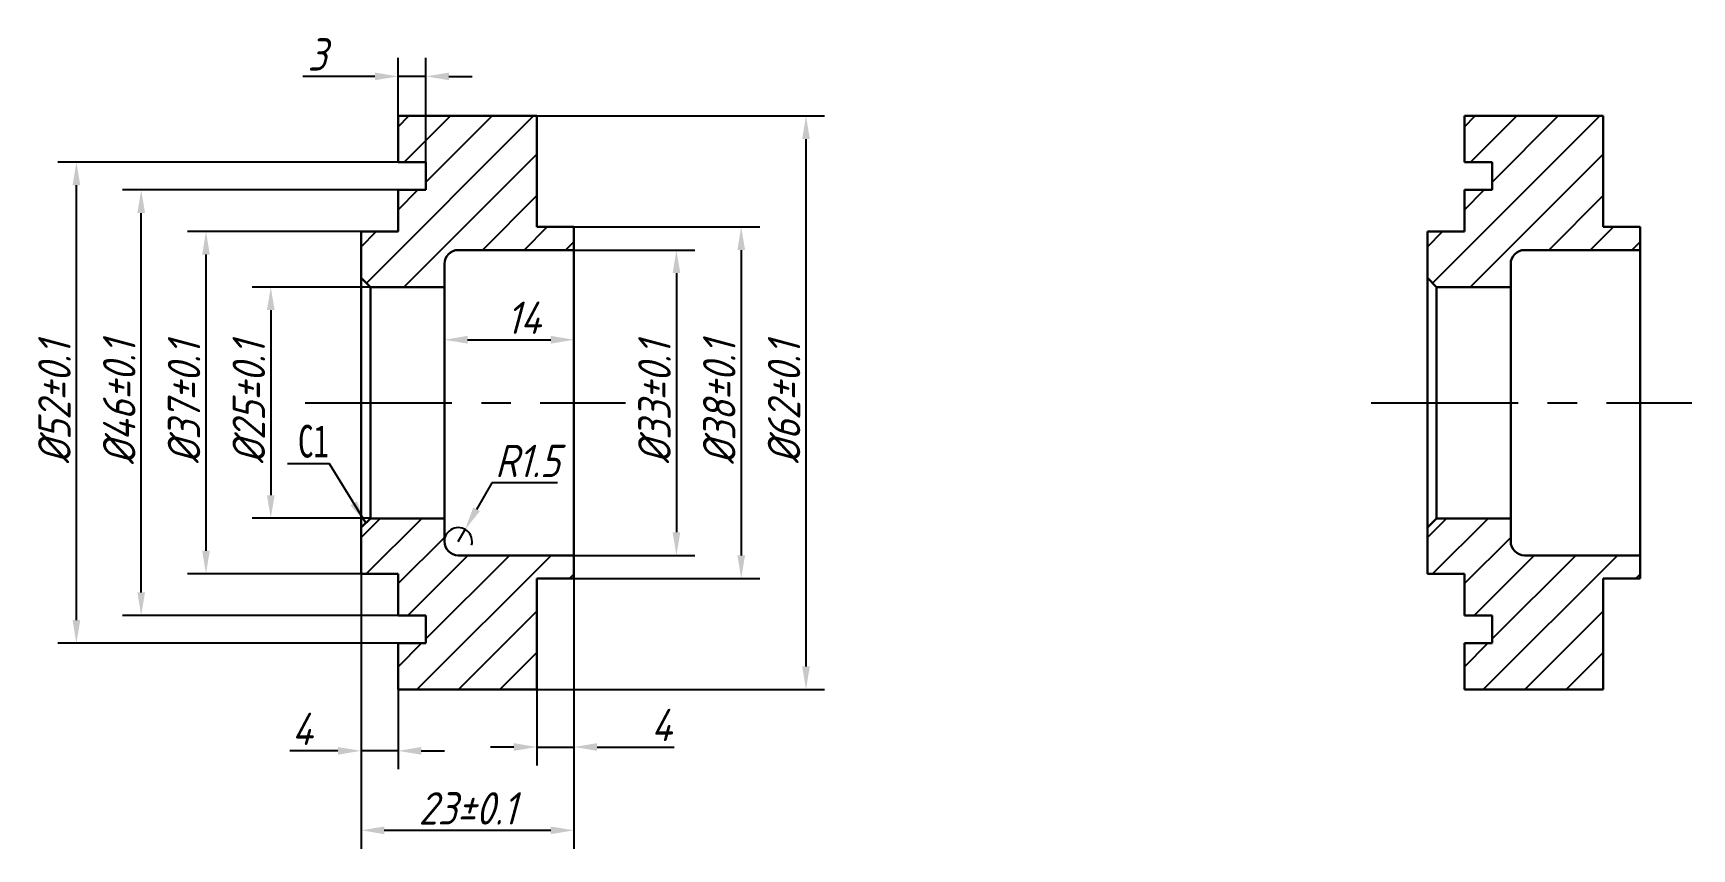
# Model space of a CAD drawing. Header units: millimetres. Extents: x 259 to 439, y 225 to 313.
import ezdxf

# ---------------------------------------------------------------- set-up
doc = ezdxf.new("R2010")
doc.units = ezdxf.units.MM
doc.linetypes.add('CENTER', pattern=[50.8, 31.75, -6.35, 6.35, -6.35])
doc.styles.add('GB3.5', font='gbeitc.shx', dxfattribs={"bigfont": 'gbcbig.shx'})
doc.styles.add('仿宋', font='', dxfattribs={"width": 0.7})
doc.styles.get('仿宋').set_extended_font_data('FangSong')
doc.dimstyles.new('正常标注', dxfattribs={"dimtxt": 3.5, "dimasz": 2.5, "dimexe": 2, "dimexo": 0, "dimtad": 1, "dimtoh": 1, "dimdec": 3, "dimdsep": 46, "dimtxsty": 'GB3.5', "dimcen": 2.5, "dimadec": 3, "dimazin": 2, "dimtfac": 1, "dimtdec": 3, "dimtmove": 0, "dimatfit": 3, "dimfxl": 0, "dimarcsym": 0})

# ---------------------------------------------------------------- blocks, each defined once
blk = doc.blocks.new('*D1')
at = {"color": 0, "lineweight": -2, "transparency": 16777216}
for p, q in [((313.76, 304.42), (344.83, 304.42)), ((342.83, 301.92), (342.83, 244.92)), ((313.76, 242.42), (344.83, 242.42))]:
    blk.add_line(p, q, dxfattribs=at)
at = {"color": 0, "transparency": 16777216}
for points in [[(342.42, 301.92), (343.25, 301.92), (342.83, 304.42)], [(342.42, 244.92), (343.25, 244.92), (342.83, 242.42)]]:
    blk.add_solid(points, dxfattribs=at)
at = {"layer": 'Defpoints', "color": 0, "transparency": 16777216}
for p in [(313.76, 304.42), (313.76, 242.42), (342.83, 242.42)]:
    blk.add_point(p, dxfattribs=at)
at = {"color": 0, "transparency": 16777216, "insert": (340.46, 273.42), "char_height": 3.5, "attachment_point": 5, "rotation": 90, "style": 'GB3.5'}
blk.add_mtext('%%C62%%P0.1', dxfattribs=at)
blk = doc.blocks.new('*D2')
at = {"color": 0, "lineweight": -2, "transparency": 16777216}
for p, q in [((317.76, 292.42), (337.83, 292.42)), ((335.83, 289.92), (335.83, 256.92)), ((317.76, 254.42), (337.83, 254.42))]:
    blk.add_line(p, q, dxfattribs=at)
at = {"color": 0, "transparency": 16777216}
for points in [[(335.42, 289.92), (336.25, 289.92), (335.83, 292.42)], [(335.42, 256.92), (336.25, 256.92), (335.83, 254.42)]]:
    blk.add_solid(points, dxfattribs=at)
at = {"layer": 'Defpoints', "color": 0, "transparency": 16777216}
for p in [(317.76, 292.42), (317.76, 254.42), (335.83, 254.42)]:
    blk.add_point(p, dxfattribs=at)
at = {"color": 0, "transparency": 16777216, "insert": (333.46, 273.42), "char_height": 3.5, "attachment_point": 5, "rotation": 90, "style": 'GB3.5'}
blk.add_mtext('%%C38%%P0.1', dxfattribs=at)
blk = doc.blocks.new('*D4')
at = {"color": 0, "lineweight": -2, "transparency": 16777216}
for p, q in [((295.76, 285.92), (283, 285.92)), ((285, 283.42), (285, 263.42)), ((295.76, 260.92), (283, 260.92))]:
    blk.add_line(p, q, dxfattribs=at)
at = {"color": 0, "transparency": 16777216}
for points in [[(284.59, 283.42), (285.42, 283.42), (285, 285.92)], [(284.59, 263.42), (285.42, 263.42), (285, 260.92)]]:
    blk.add_solid(points, dxfattribs=at)
at = {"layer": 'Defpoints', "color": 0, "transparency": 16777216}
for p in [(295.76, 285.92), (285, 260.92), (295.76, 260.92)]:
    blk.add_point(p, dxfattribs=at)
at = {"color": 0, "transparency": 16777216, "insert": (282.63, 273.42), "char_height": 3.5, "attachment_point": 5, "rotation": 90, "style": 'GB3.5'}
blk.add_mtext('%%C25%%P0.1', dxfattribs=at)
blk = doc.blocks.new('*D5')
at = {"color": 0, "lineweight": -2, "transparency": 16777216}
for p, q in [((294.76, 291.92), (276, 291.92)), ((278, 289.42), (278, 257.42)), ((294.76, 254.92), (276, 254.92))]:
    blk.add_line(p, q, dxfattribs=at)
at = {"color": 0, "transparency": 16777216}
for points in [[(277.59, 289.42), (278.42, 289.42), (278, 291.92)], [(277.59, 257.42), (278.42, 257.42), (278, 254.92)]]:
    blk.add_solid(points, dxfattribs=at)
at = {"layer": 'Defpoints', "color": 0, "transparency": 16777216}
for p in [(294.76, 291.92), (278, 254.92), (294.76, 254.92)]:
    blk.add_point(p, dxfattribs=at)
at = {"color": 0, "transparency": 16777216, "insert": (275.63, 273.42), "char_height": 3.5, "attachment_point": 5, "rotation": 90, "style": 'GB3.5'}
blk.add_mtext('%%C37%%P0.1', dxfattribs=at)
blk = doc.blocks.new('*D6')
at = {"color": 0, "lineweight": -2, "transparency": 16777216}
for p, q in [((298.76, 296.42), (269, 296.42)), ((271, 252.92), (271, 293.92)), ((298.76, 250.42), (269, 250.42))]:
    blk.add_line(p, q, dxfattribs=at)
at = {"color": 0, "transparency": 16777216}
for points in [[(270.59, 293.92), (271.42, 293.92), (271, 296.42)], [(270.59, 252.92), (271.42, 252.92), (271, 250.42)]]:
    blk.add_solid(points, dxfattribs=at)
at = {"layer": 'Defpoints', "color": 0, "transparency": 16777216}
for p in [(271, 296.42), (298.76, 296.42), (298.76, 250.42)]:
    blk.add_point(p, dxfattribs=at)
at = {"color": 0, "transparency": 16777216, "insert": (268.63, 273.42), "char_height": 3.5, "attachment_point": 5, "rotation": 90, "style": 'GB3.5'}
blk.add_mtext('%%C46%%P0.1', dxfattribs=at)
blk = doc.blocks.new('*D7')
at = {"color": 0, "lineweight": -2, "transparency": 16777216}
for p, q in [((298.76, 299.42), (262, 299.42)), ((264, 249.92), (264, 296.92)), ((298.76, 247.42), (262, 247.42))]:
    blk.add_line(p, q, dxfattribs=at)
at = {"color": 0, "transparency": 16777216}
for points in [[(263.59, 296.92), (264.42, 296.92), (264, 299.42)], [(263.59, 249.92), (264.42, 249.92), (264, 247.42)]]:
    blk.add_solid(points, dxfattribs=at)
at = {"layer": 'Defpoints', "color": 0, "transparency": 16777216}
for p in [(264, 299.42), (298.76, 299.42), (298.76, 247.42)]:
    blk.add_point(p, dxfattribs=at)
at = {"color": 0, "transparency": 16777216, "insert": (261.63, 273.42), "char_height": 3.5, "attachment_point": 5, "rotation": 90, "style": 'GB3.5'}
blk.add_mtext('%%C52%%P0.1', dxfattribs=at)
blk = doc.blocks.new('*D8')
at = {"color": 0, "lineweight": -2, "transparency": 16777216}
for p, q in [((294.76, 254.92), (294.76, 225.2)), ((317.76, 254.42), (317.76, 225.2)), ((297.26, 227.2), (315.26, 227.2))]:
    blk.add_line(p, q, dxfattribs=at)
at = {"color": 0, "transparency": 16777216}
for points in [[(297.26, 227.61), (297.26, 226.78), (294.76, 227.2)], [(315.26, 227.61), (315.26, 226.78), (317.76, 227.2)]]:
    blk.add_solid(points, dxfattribs=at)
at = {"layer": 'Defpoints', "color": 0, "transparency": 16777216}
for p in [(294.76, 254.92), (317.76, 254.42), (317.76, 227.2)]:
    blk.add_point(p, dxfattribs=at)
at = {"color": 0, "transparency": 16777216, "insert": (306.26, 229.57), "char_height": 3.5, "attachment_point": 5, "style": 'GB3.5'}
blk.add_mtext('23%%P0.1', dxfattribs=at)
blk = doc.blocks.new('*D9')
at = {"color": 0, "lineweight": -2, "transparency": 16777216}
for p, q in [((317.76, 254.42), (317.76, 234.2)), ((313.76, 242.42), (313.76, 234.2)), ((311.26, 236.2), (308.76, 236.2)), ((313.76, 236.2), (317.76, 236.2)), ((320.26, 236.2), (328.58, 236.2))]:
    blk.add_line(p, q, dxfattribs=at)
at = {"color": 0, "transparency": 16777216}
for points in [[(311.26, 236.62), (311.26, 235.79), (313.76, 236.2)], [(320.26, 236.62), (320.26, 235.79), (317.76, 236.2)]]:
    blk.add_solid(points, dxfattribs=at)
at = {"layer": 'Defpoints', "color": 0, "transparency": 16777216}
for p in [(317.76, 254.42), (313.76, 242.42), (313.76, 236.2)]:
    blk.add_point(p, dxfattribs=at)
at = {"color": 0, "transparency": 16777216, "insert": (327.22, 238.58), "char_height": 3.5, "attachment_point": 5, "style": 'GB3.5'}
blk.add_mtext('4', dxfattribs=at)
blk = doc.blocks.new('*D10')
at = {"color": 0, "lineweight": -2, "transparency": 16777216}
for p, q in [((294.76, 254.92), (294.76, 233.79)), ((298.76, 242.42), (298.76, 233.79)), ((292.26, 235.79), (287.05, 235.79)), ((298.76, 235.79), (294.76, 235.79)), ((301.26, 235.79), (303.76, 235.79))]:
    blk.add_line(p, q, dxfattribs=at)
at = {"color": 0, "transparency": 16777216}
for points in [[(292.26, 236.2), (292.26, 235.37), (294.76, 235.79)], [(301.26, 236.2), (301.26, 235.37), (298.76, 235.79)]]:
    blk.add_solid(points, dxfattribs=at)
at = {"layer": 'Defpoints', "color": 0, "transparency": 16777216}
for p in [(294.76, 254.92), (298.76, 242.42), (298.76, 235.79)]:
    blk.add_point(p, dxfattribs=at)
at = {"color": 0, "transparency": 16777216, "insert": (288.41, 238.16), "char_height": 3.5, "attachment_point": 5, "style": 'GB3.5'}
blk.add_mtext('4', dxfattribs=at)
blk = doc.blocks.new('*D11')
at = {"color": 0, "lineweight": -2, "transparency": 16777216}
for p, q in [((298.76, 299.42), (298.76, 310.69)), ((301.76, 299.42), (301.76, 310.69)), ((296.26, 308.69), (288.47, 308.69)), ((301.76, 308.69), (298.76, 308.69)), ((304.26, 308.69), (306.76, 308.69))]:
    blk.add_line(p, q, dxfattribs=at)
at = {"color": 0, "transparency": 16777216}
for points in [[(296.26, 309.1), (296.26, 308.27), (298.76, 308.69)], [(304.26, 309.1), (304.26, 308.27), (301.76, 308.69)]]:
    blk.add_solid(points, dxfattribs=at)
at = {"layer": 'Defpoints', "color": 0, "transparency": 16777216}
for p in [(301.76, 308.69), (298.76, 299.42), (301.76, 299.42)]:
    blk.add_point(p, dxfattribs=at)
at = {"color": 0, "transparency": 16777216, "insert": (290.01, 311.06), "char_height": 3.5, "attachment_point": 5, "style": 'GB3.5'}
blk.add_mtext('3', dxfattribs=at)
blk = doc.blocks.new('*D12')
at = {"color": 0, "lineweight": -2, "transparency": 16777216}
for p, q in [((317.76, 289.92), (317.76, 278.22)), ((303.76, 285.92), (303.76, 278.22)), ((306.26, 280.22), (315.26, 280.22))]:
    blk.add_line(p, q, dxfattribs=at)
at = {"color": 0, "transparency": 16777216}
for points in [[(306.26, 280.64), (306.26, 279.8), (303.76, 280.22)], [(315.26, 280.64), (315.26, 279.8), (317.76, 280.22)]]:
    blk.add_solid(points, dxfattribs=at)
at = {"layer": 'Defpoints', "color": 0, "transparency": 16777216}
for p in [(317.76, 289.92), (303.76, 285.92), (317.76, 280.22)]:
    blk.add_point(p, dxfattribs=at)
at = {"color": 0, "transparency": 16777216, "insert": (312.33, 282.6), "char_height": 3.5, "attachment_point": 5, "style": 'GB3.5'}
blk.add_mtext('14', dxfattribs=at)
blk = doc.blocks.new('*D13')
at = {"color": 0, "lineweight": -2, "transparency": 16777216}
for p, q in [((308.87, 264.75), (307.24, 261.89)), ((315.98, 264.75), (308.87, 264.75)), ((305.26, 258.42), (306, 259.72))]:
    blk.add_line(p, q, dxfattribs=at)
blk.add_arc((305.26, 258.42), 1.5, 343.9469, 180, dxfattribs=at)
at = {"color": 0, "transparency": 16777216}
blk.add_solid([(306.88, 262.1), (307.6, 261.69), (306, 259.72)], dxfattribs=at)
at = {"layer": 'Defpoints', "color": 0, "transparency": 16777216}
for p in [(305.26, 258.42), (306, 259.72)]:
    blk.add_point(p, dxfattribs=at)
at = {"color": 0, "transparency": 16777216, "insert": (312.74, 267.12), "char_height": 3.5, "attachment_point": 5, "style": 'GB3.5'}
blk.add_mtext('R1.5', dxfattribs=at)
blk = doc.blocks.new('*D14')
at = {"color": 0, "lineweight": -2, "transparency": 16777216}
for p, q in [((317.76, 289.92), (330.83, 289.92)), ((328.83, 287.42), (328.83, 259.42)), ((317.76, 256.92), (330.83, 256.92))]:
    blk.add_line(p, q, dxfattribs=at)
at = {"color": 0, "transparency": 16777216}
for points in [[(328.42, 287.42), (329.25, 287.42), (328.83, 289.92)], [(328.42, 259.42), (329.25, 259.42), (328.83, 256.92)]]:
    blk.add_solid(points, dxfattribs=at)
at = {"layer": 'Defpoints', "color": 0, "transparency": 16777216}
for p in [(317.76, 289.92), (317.76, 256.92), (328.83, 256.92)]:
    blk.add_point(p, dxfattribs=at)
at = {"color": 0, "transparency": 16777216, "insert": (326.46, 273.42), "char_height": 3.5, "attachment_point": 5, "rotation": 90, "style": 'GB3.5'}
blk.add_mtext('%%C33%%P0.1', dxfattribs=at)

msp = doc.modelspace()

# ---------------------------------------------------------------- hatches: boundary and pattern name
h = msp.add_hatch()
h.set_pattern_fill('ANSI31', color=2)
h.paths.add_polyline_path([(313.7622, 304.4169), (298.7622, 304.4169), (298.7622, 299.4169), (301.7622, 299.4169), (301.7622, 296.4169), (298.7622, 296.4169), (298.7622, 291.9169), (294.7622, 291.9169), (294.7622, 286.9169), (295.7622, 285.9169), (303.7622, 285.9169), (303.7622, 288.4169, -0.41421356), (305.2622, 289.9169), (317.7622, 289.9169), (317.7622, 292.4169), (313.7622, 292.4169)])
h.paths.add_polyline_path([(313.7622, 254.4169), (317.7622, 254.4169), (317.7622, 256.9169), (305.2622, 256.9169, -0.41421356), (303.7622, 258.4169), (303.7622, 260.9169), (295.7622, 260.9169), (294.7622, 259.9169), (294.7622, 254.9169), (298.7622, 254.9169), (298.7622, 250.4169), (301.7622, 250.4169), (301.7622, 247.4169), (298.7622, 247.4169), (298.7622, 242.4169), (313.7622, 242.4169)])
h = msp.add_hatch()
h.set_pattern_fill('ANSI31', color=2)
h.set_pattern_definition([(45, (115.2084, 0), (-2.245064, 2.245064), [])])
h.paths.add_polyline_path([(416.9706, 296.4169), (413.9706, 296.4169), (413.9706, 291.9169), (409.9706, 291.9169), (409.9706, 286.9169), (410.9706, 285.9169), (418.9706, 285.9169), (418.9706, 288.4169, -0.41421356), (420.4706, 289.9169), (432.9706, 289.9169), (432.9706, 292.4169), (428.9706, 292.4169), (428.9706, 304.4169), (413.9706, 304.4169), (413.9706, 299.4169), (416.9706, 299.4169)])
h.paths.add_polyline_path([(416.9706, 250.4169), (416.9706, 247.4169), (413.9706, 247.4169), (413.9706, 242.4169), (428.9706, 242.4169), (428.9706, 254.4169), (432.9706, 254.4169), (432.9706, 256.9169), (420.4706, 256.9169, -0.41421356), (418.9706, 258.4169), (418.9706, 260.9169), (410.9706, 260.9169), (409.9706, 259.9169), (409.9706, 254.9169), (413.9706, 254.9169), (413.9706, 250.4169)])

# ---------------------------------------------------------------- linework, layer by layer
at = {"color": 7, "lineweight": 30}
for p, q in [((298.7622, 304.4169), (313.7622, 304.4169)), ((298.7622, 299.4169), (298.7622, 304.4169)), ((313.7622, 304.4169), (313.7622, 292.4169)), ((413.9706, 304.4169), (428.9706, 304.4169)), ((413.9706, 299.4169), (413.9706, 304.4169)), ((428.9706, 304.4169), (428.9706, 292.4169)), ((298.7622, 299.4169), (301.7622, 299.4169)), ((301.7622, 296.4169), (301.7622, 299.4169)), ((413.9706, 299.4169), (416.9706, 299.4169)), ((416.9706, 296.4169), (416.9706, 299.4169)), ((298.7622, 291.9169), (298.7622, 296.4169)), ((298.7622, 296.4169), (301.7622, 296.4169)), ((413.9706, 296.4169), (416.9706, 296.4169)), ((413.9706, 291.9169), (413.9706, 296.4169)), ((313.7622, 292.4169), (317.7622, 292.4169)), ((317.7622, 292.4169), (317.7622, 289.9169)), ((428.9706, 292.4169), (432.9706, 292.4169)), ((432.9706, 292.4169), (432.9706, 289.9169)), ((294.7622, 286.9169), (294.7622, 291.9169)), ((294.7622, 291.9169), (298.7622, 291.9169)), ((409.9706, 286.9169), (409.9706, 291.9169)), ((409.9706, 291.9169), (413.9706, 291.9169)), ((317.7622, 289.9169), (305.2622, 289.9169)), ((317.7622, 256.9169), (317.7622, 289.9169)), ((432.9706, 289.9169), (420.4706, 289.9169)), ((432.9706, 256.9169), (432.9706, 289.9169)), ((295.7622, 285.9169), (294.7622, 286.9169)), ((294.7622, 286.9169), (294.7622, 259.9169)), ((303.7622, 288.4169), (303.7622, 285.9169)), ((410.9706, 285.9169), (409.9706, 286.9169)), ((409.9706, 286.9169), (409.9706, 259.9169)), ((418.9706, 288.4169), (418.9706, 285.9169)), ((303.7622, 285.9169), (295.7622, 285.9169)), ((295.7622, 285.9169), (295.7622, 260.9169)), ((303.7622, 260.9169), (303.7622, 285.9169)), ((418.9706, 285.9169), (410.9706, 285.9169)), ((410.9706, 285.9169), (410.9706, 260.9169)), ((418.9706, 260.9169), (418.9706, 285.9169)), ((295.7622, 260.9169), (294.7622, 259.9169)), ((294.7622, 259.9169), (294.7622, 254.9169)), ((303.7622, 260.9169), (295.7622, 260.9169)), ((303.7622, 258.4169), (303.7622, 260.9169)), ((410.9706, 260.9169), (409.9706, 259.9169)), ((409.9706, 259.9169), (409.9706, 254.9169)), ((418.9706, 260.9169), (410.9706, 260.9169)), ((418.9706, 258.4169), (418.9706, 260.9169)), ((317.7622, 256.9169), (305.2622, 256.9169)), ((317.7622, 254.4169), (317.7622, 256.9169)), ((432.9706, 256.9169), (420.4706, 256.9169)), ((432.9706, 254.4169), (432.9706, 256.9169)), ((294.7622, 254.9169), (298.7622, 254.9169)), ((298.7622, 254.9169), (298.7622, 250.4169)), ((409.9706, 254.9169), (413.9706, 254.9169)), ((413.9706, 254.9169), (413.9706, 250.4169)), ((313.7622, 242.4169), (313.7622, 254.4169)), ((313.7622, 254.4169), (317.7622, 254.4169)), ((428.9706, 242.4169), (428.9706, 254.4169)), ((428.9706, 254.4169), (432.9706, 254.4169)), ((298.7622, 250.4169), (301.7622, 250.4169)), ((301.7622, 250.4169), (301.7622, 247.4169)), ((413.9706, 250.4169), (416.9706, 250.4169)), ((416.9706, 250.4169), (416.9706, 247.4169)), ((298.7622, 247.4169), (301.7622, 247.4169)), ((298.7622, 247.4169), (298.7622, 242.4169)), ((413.9706, 247.4169), (416.9706, 247.4169)), ((413.9706, 247.4169), (413.9706, 242.4169)), ((298.7622, 242.4169), (313.7622, 242.4169)), ((413.9706, 242.4169), (428.9706, 242.4169))]:
    msp.add_line(p, q, dxfattribs=at)
at = {"color": 1, "linetype": 'CENTER', "ltscale": 0.5}
for p, q in [((288.7052, 273.4169), (323.3339, 273.4169)), ((403.9137, 273.4169), (438.5423, 273.4169))]:
    msp.add_line(p, q, dxfattribs=at)
at = {"color": 7, "lineweight": 30}
for centre, start, end in [((305.2622, 288.4169), 90, 180), ((420.4706, 288.4169), 90, 180), ((305.2622, 258.4169), 180, 270), ((420.4706, 258.4169), 180, 270)]:
    msp.add_arc(centre, 1.5, start, end, dxfattribs=at)

# ---------------------------------------------------------------- texts
at = {"color": 3, "insert": (287.9513, 271.0058), "char_height": 3.5, "attachment_point": 1, "style": '仿宋'}
msp.add_mtext_dynamic_manual_height_columns('C1', width=5.096905, gutter_width=12.5, heights=[0], dxfattribs=at)

# ---------------------------------------------------------------- dimensions: what is measured, and where the dimension line sits
at = {"color": 3}
for base, p1, p2, picture, middle in [((301.7622, 308.6881), (298.7622, 299.4169), (301.7622, 299.4169), '*D11', (290.007, 308.6881)), ((317.7622, 280.2207), (303.7622, 285.9169), (317.7622, 289.9169), '*D12', (312.3295, 280.2207)), ((298.7622, 235.7864), (294.7622, 254.9169), (298.7622, 242.4169), '*D10', (288.408, 235.7864)), ((313.7622, 236.2031), (317.7622, 254.4169), (313.7622, 242.4169), '*D9', (327.2239, 236.2031))]:
    dim = msp.add_linear_dim(base=base, p1=p1, p2=p2, dimstyle='正常标注', dxfattribs=at)
    dim.commit()
    dim.dimension.update_dxf_attribs({"geometry": picture, "text_midpoint": middle, "dimtype": 160})
for base, p1, p2, picture, middle in [((342.835, 242.4169), (313.7622, 304.4169), (313.7622, 242.4169), '*D1', (342.835, 273.4169)), ((264.0034, 299.4169), (298.7622, 247.4169), (298.7622, 299.4169), '*D7', (264.0034, 273.4169)), ((271.0034, 296.4169), (298.7622, 250.4169), (298.7622, 296.4169), '*D6', (271.0034, 273.4169)), ((335.835, 254.4169), (317.7622, 292.4169), (317.7622, 254.4169), '*D2', (335.835, 273.4169)), ((278.0034, 254.9169), (294.7622, 291.9169), (294.7622, 254.9169), '*D5', (278.0034, 273.4169)), ((285.0034, 260.9169), (295.7622, 285.9169), (295.7622, 260.9169), '*D4', (285.0034, 273.4169))]:
    dim = msp.add_linear_dim(base=base, p1=p1, p2=p2, angle=90, text='%%C<>%%P0.1', dimstyle='正常标注', override={"dimtmove": 0}, dxfattribs=at)
    dim.commit()
    dim.dimension.update_dxf_attribs({"geometry": picture, "text_midpoint": middle, "dimtype": 160})
dim = msp.add_linear_dim(base=(328.835, 256.9169), p1=(317.7622, 289.9169), p2=(317.7622, 256.9169), angle=90, text='%%C<>%%P0.1', dimstyle='正常标注', override={"dimtmove": 0}, dxfattribs=at)
dim.commit()
dim.dimension.update_dxf_attribs({"geometry": '*D14', "text_midpoint": (326.46, 273.4169)})
dim = msp.add_radius_dim(center=(305.2622, 258.4169), mpoint=(306.0044, 259.7204), dimstyle='正常标注', dxfattribs=at)
dim.commit()
dim.dimension.update_dxf_attribs({"geometry": '*D13', "text_midpoint": (312.7364, 264.7468), "dimtype": 164})
dim = msp.add_linear_dim(base=(317.7622, 227.1961), p1=(294.7622, 254.9169), p2=(317.7622, 254.4169), text='<>%%P0.1', dimstyle='正常标注', override={"dimtmove": 0}, dxfattribs=at)
dim.commit()
dim.dimension.update_dxf_attribs({"geometry": '*D8', "text_midpoint": (306.2622, 227.1961), "dimtype": 160})

# ---------------------------------------------------------------- leaders
msp.add_leader([(295.2622, 260.4169), (291.3386, 266.8236), (286.8083, 266.8236)], dimstyle='正常标注', override={"dimgap": 0.625, "dimtad": 0}, dxfattribs=at)

doc.saveas('drawing.dxf')
